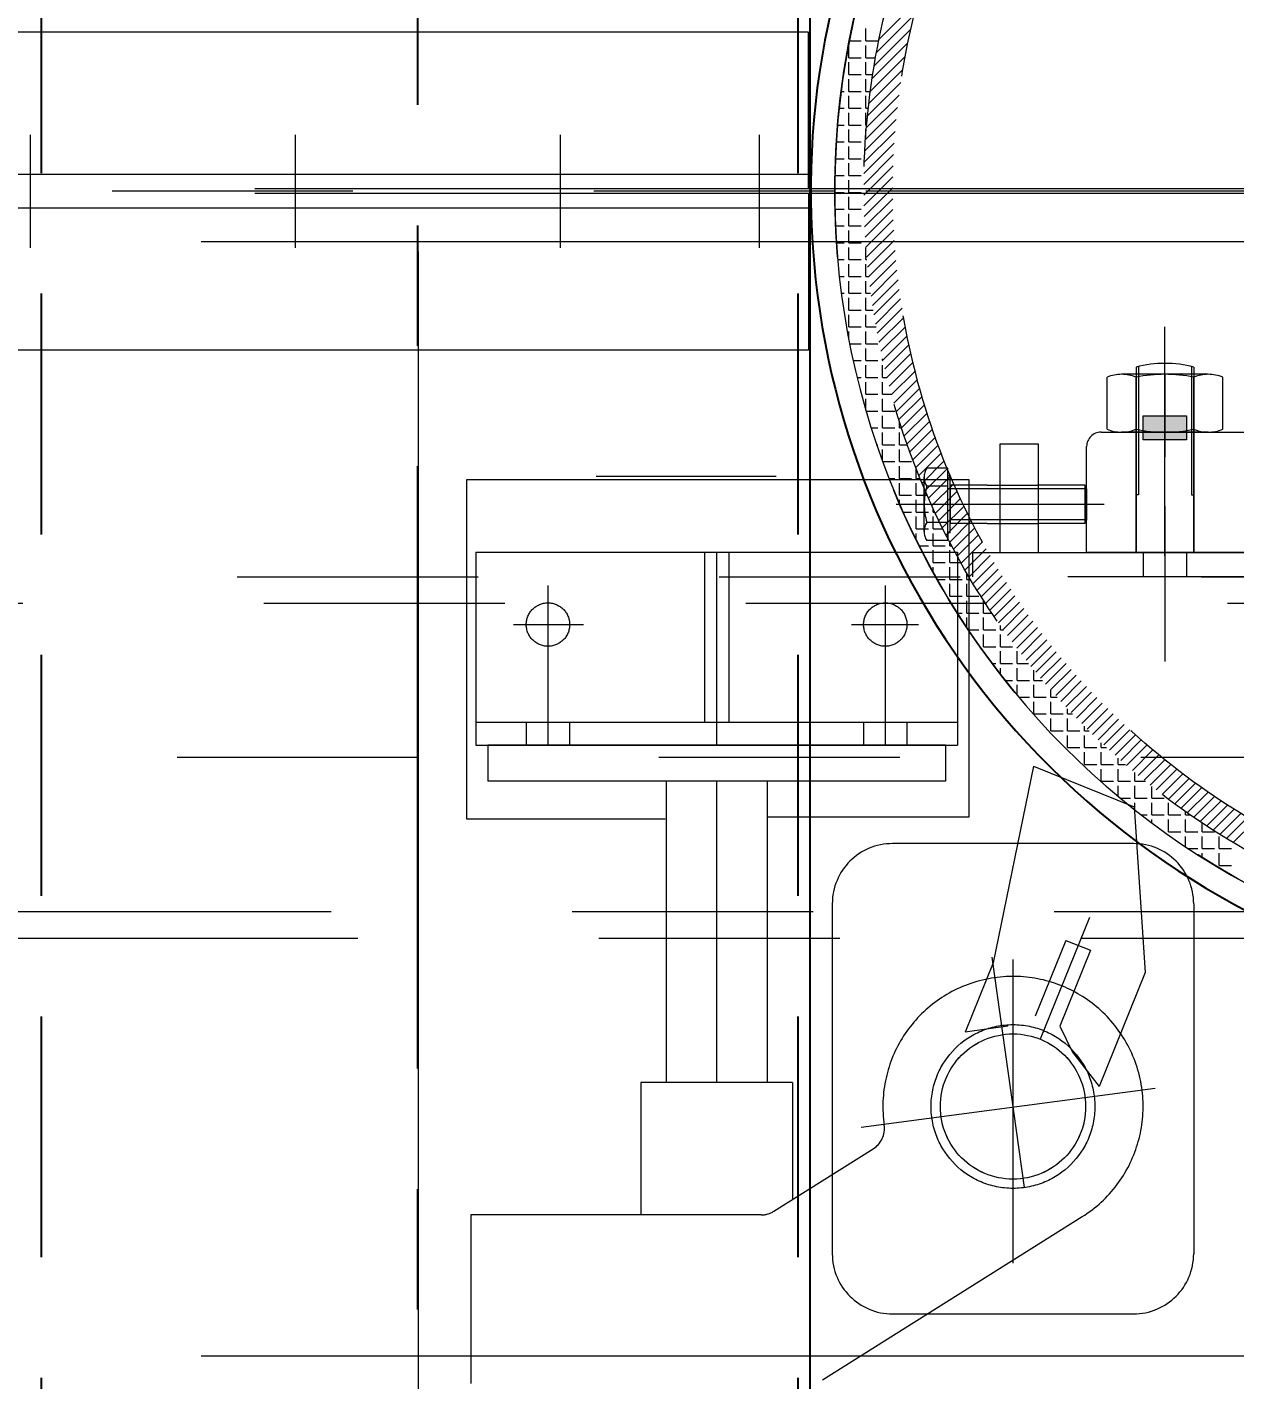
# Model space of a CAD drawing. Header units: inches. Extents: x 0 to 157513, y -28488 to 35640.
# Drawn here: x 9788 to 10289, y 19173 to 19735 of the extents above; entities that cross this region are included whole.
import ezdxf

# ---------------------------------------------------------------- set-up
doc = ezdxf.new("R2010")
doc.units = ezdxf.units.IN
doc.header["$LTSCALE"] = 400
doc.header["$MEASUREMENT"] = 0
for name, pattern in [('CENTER', [2, 1.25, -0.25, 0.25, -0.25]), ('DASHED2', [0.375, 0.25, -0.125]), ('HIDDEN2', [4.7625, 3.175, -1.5875]), ('PHANTOM', [2.5, 1.25, -0.25, 0.25, -0.25, 0.25, -0.25])]:
    doc.linetypes.add(name, pattern=pattern)
for name, color, linetype in [('0-45-GRID MARKS', 6, 'Continuous'), ('BF', 8, 'PHANTOM'), ('cen', 1, 'CENTER'), ('hid', 3, 'HIDDEN2')]:
    doc.layers.add(name, color=color, linetype=linetype)
doc.layers.add('BF STR', color=8, linetype='PHANTOM', lineweight=5)
doc.layers.add('R-OBJECT', color=2, linetype='Continuous', lineweight=20)
doc.styles.add('ROMANS', font='romans')
doc.dimstyles.new('SAM2 60 SC', dxfattribs={"dimscale": 60, "dimtxt": 2.5, "dimasz": 2.5, "dimexe": 1.25, "dimexo": 0.625, "dimtad": 1, "dimtoh": 1, "dimdec": 0, "dimdsep": 46, "dimtxsty": 'ROMANS', "dimblk": 'OBLIQUE', "dimcen": 2.5, "dimclrd": 1, "dimclre": 1, "dimclrt": 256, "dimadec": 0, "dimazin": 2, "dimtfac": 1, "dimtdec": 0, "dimtofl": 0, "dimtmove": 0, "dimatfit": 3, "dimfxl": 1, "dimtolj": 1, "dimtzin": 0, "dimarcsym": 1})

# ---------------------------------------------------------------- blocks, each defined once
blk = doc.blocks.new('611bf4 strgaele')
at = {"layer": 'BF STR'}
h = blk.add_hatch(color=256, dxfattribs=at)
h.paths.add_polyline_path([(-269581.44, 33577.88), (-269581.44, 33567.88), (-269590.44, 33567.88), (-269590.44, 33577.88)])
h.paths.add_polyline_path([(-269599.44, 33577.88), (-269590.44, 33577.88), (-269590.44, 33567.88), (-269599.44, 33567.88)])
for p, q in [((-269900.44, 34646.08, -169.38), (-269900.44, 32346.53, -169.38)), ((-269709.06, 33734.23, -169.38), (-269692.89, 33750.39, -169.38)), ((-269710.15, 33728.65, -169.38), (-269694.47, 33744.32, -169.38)), ((-269714.64, 33733.54, -169.38), (-269714.64, 33738.62, -169.38)), ((-269711.11, 33723.19, -169.38), (-269695.88, 33738.43, -169.38)), ((-269738.44, 33737.13, -169.38), (-270490.44, 33737.13, -169.38)), ((-269738.44, 33672.13, -169.38), (-269738.44, 33737.13, -169.38)), ((-269721.43, 33733.54, -169.38), (-269716.54, 33733.54, -169.38)), ((-269714.64, 33733.54, -169.38), (-269709.56, 33733.54, -169.38)), ((-269711.96, 33717.86, -169.38), (-269697.13, 33732.69, -169.38)), ((-269721.62, 33726.55, -169.38), (-269721.62, 33731.63, -169.38)), ((-269714.64, 33726.55, -169.38), (-269714.64, 33731.63, -169.38)), ((-269712.7, 33712.63, -169.38), (-269698.23, 33727.09, -169.38)), ((-269721.62, 33726.55, -169.38), (-269716.54, 33726.55, -169.38)), ((-269721.62, 33719.57, -169.38), (-269721.62, 33724.65, -169.38)), ((-269714.64, 33726.55, -169.38), (-269710.53, 33726.55, -169.38)), ((-269714.64, 33719.57, -169.38), (-269714.64, 33724.65, -169.38)), ((-269713.34, 33707.5, -169.38), (-269699.21, 33721.63, -169.38)), ((-269723.84, 33719.57, -169.38), (-269723.53, 33719.57, -169.38)), ((-269721.62, 33719.57, -169.38), (-269716.54, 33719.57, -169.38)), ((-269721.62, 33712.58, -169.38), (-269721.62, 33717.66, -169.38)), ((-269714.64, 33719.57, -169.38), (-269711.7, 33719.57, -169.38)), ((-269714.64, 33712.58, -169.38), (-269714.64, 33717.66, -169.38)), ((-269713.88, 33702.46, -169.38), (-269700.06, 33716.28, -169.38)), ((-269724.81, 33712.58, -169.38), (-269723.53, 33712.58, -169.38)), ((-269721.62, 33712.58, -169.38), (-269716.54, 33712.58, -169.38)), ((-269721.62, 33705.6, -169.38), (-269721.62, 33710.68, -169.38)), ((-269714.64, 33712.58, -169.38), (-269712.71, 33712.58, -169.38)), ((-269714.64, 33705.6, -169.38), (-269714.64, 33710.68, -169.38)), ((-269714.34, 33697.52, -169.38), (-269700.8, 33711.05, -169.38)), ((-269725.62, 33705.6, -169.38), (-269723.53, 33705.6, -169.38)), ((-269721.62, 33705.6, -169.38), (-269716.54, 33705.6, -169.38)), ((-269714.71, 33692.66, -169.38), (-269701.44, 33705.93, -169.38)), ((-269714.64, 33705.6, -169.38), (-269713.55, 33705.6, -169.38)), ((-269721.62, 33698.61, -169.38), (-269721.62, 33703.69, -169.38)), ((-269715, 33687.88, -169.38), (-269701.98, 33700.9, -169.38)), ((-269714.64, 33698.61, -169.38), (-269714.64, 33703.69, -169.38)), ((-270061.44, 33694.56, -169.38), (-270061.44, 33647.7, -169.38)), ((-269951.44, 33694.56, -169.38), (-269951.44, 33647.7, -169.38)), ((-269841.44, 33694.56, -169.38), (-269841.44, 33647.7, -169.38)), ((-269758.88, 33694.56, -169.38), (-269758.88, 33647.7, -169.38)), ((-269726.29, 33698.61, -169.38), (-269723.53, 33698.61, -169.38)), ((-269721.62, 33698.61, -169.38), (-269716.54, 33698.61, -169.38)), ((-269721.62, 33691.63, -169.38), (-269721.62, 33696.71, -169.38)), ((-269715.21, 33683.17, -169.38), (-269702.43, 33695.96, -169.38)), ((-269714.64, 33698.61, -169.38), (-269714.24, 33698.61, -169.38)), ((-269714.64, 33693.63, -169.38), (-269714.64, 33696.71, -169.38)), ((-269726.8, 33691.63, -169.38), (-269723.53, 33691.63, -169.38)), ((-269721.62, 33691.63, -169.38), (-269716.54, 33691.63, -169.38)), ((-269721.62, 33684.64, -169.38), (-269721.62, 33689.72, -169.38)), ((-269715.36, 33678.54, -169.38), (-269702.79, 33691.11, -169.38)), ((-269727.17, 33684.64, -169.38), (-269723.53, 33684.64, -169.38)), ((-269721.62, 33684.64, -169.38), (-269716.54, 33684.64, -169.38)), ((-269721.62, 33677.66, -169.38), (-269721.62, 33682.74, -169.38)), ((-269715.43, 33673.97, -169.38), (-269703.06, 33686.34, -169.38)), ((-269738.44, 33678.13, -169.38), (-270490.44, 33678.13, -169.38)), ((-269727.38, 33677.66, -169.38), (-269723.53, 33677.66, -169.38)), ((-269721.62, 33677.66, -169.38), (-269716.54, 33677.66, -169.38)), ((-269715.44, 33669.47, -169.38), (-269703.26, 33681.65, -169.38)), ((-269715.39, 33665.04, -169.38), (-269703.39, 33677.04, -169.38)), ((-269127.43, 33671.13, -169.38), (-270574.44, 33671.13, -169.38)), ((-269468.16, 33672.13, -169.38), (-270490.44, 33672.13, -169.38)), ((-269014.54, 33671.13, -169.38), (-269817.75, 33671.13, -169.38)), ((-269727.44, 33670.67, -169.38), (-269723.53, 33670.67, -169.38)), ((-269721.62, 33670.67, -169.38), (-269721.62, 33675.75, -169.38)), ((-269721.62, 33670.67, -169.38), (-269716.54, 33670.67, -169.38)), ((-269715.27, 33660.66, -169.38), (-269703.44, 33672.49, -169.38)), ((-269177.94, 33671.13, -169.38), (-269601.12, 33671.13, -169.38)), ((-269468.16, 33670.13, -169.38), (-270490.44, 33670.13, -169.38)), ((-269738.44, 33670.13, -169.38), (-269738.44, 33605.13, -169.38)), ((-269721.62, 33663.69, -169.38), (-269721.62, 33668.77, -169.38)), ((-269715.1, 33656.35, -169.38), (-269703.43, 33668.02, -169.38)), ((-269738.44, 33664.13, -169.38), (-270490.44, 33664.13, -169.38)), ((-269727.36, 33663.69, -169.38), (-269723.53, 33663.69, -169.38)), ((-269721.62, 33663.69, -169.38), (-269716.54, 33663.69, -169.38)), ((-269721.62, 33656.7, -169.38), (-269721.62, 33661.78, -169.38)), ((-269714.87, 33652.09, -169.38), (-269703.35, 33663.6, -169.38)), ((-269727.13, 33656.7, -169.38), (-269723.53, 33656.7, -169.38)), ((-269721.62, 33656.7, -169.38), (-269716.54, 33656.7, -169.38)), ((-269721.62, 33649.72, -169.38), (-269721.62, 33654.8, -169.38)), ((-269714.58, 33647.88, -169.38), (-269703.21, 33659.25, -169.38)), ((-269714.25, 33643.72, -169.38), (-269703.01, 33654.96, -169.38)), ((-269490.44, 33650.13, -169.38), (-270474.44, 33650.13, -169.38)), ((-269726.74, 33649.72, -169.38), (-269723.53, 33649.72, -169.38)), ((-269721.62, 33649.72, -169.38), (-269716.54, 33649.72, -169.38)), ((-269713.86, 33639.62, -169.38), (-269702.76, 33650.73, -169.38)), ((-269726.21, 33642.73, -169.38), (-269723.53, 33642.73, -169.38)), ((-269721.62, 33642.73, -169.38), (-269721.62, 33647.81, -169.38)), ((-269721.62, 33642.73, -169.38), (-269716.54, 33642.73, -169.38)), ((-269714.64, 33642.73, -169.38), (-269714.64, 33647.81, -169.38)), ((-269714.64, 33642.73, -169.38), (-269714.16, 33642.73, -169.38)), ((-269713.43, 33635.56, -169.38), (-269702.45, 33646.55, -169.38)), ((-269721.62, 33635.75, -169.38), (-269721.62, 33640.83, -169.38)), ((-269714.64, 33635.75, -169.38), (-269714.64, 33640.83, -169.38)), ((-269712.95, 33631.56, -169.38), (-269702.08, 33642.42, -169.38)), ((-269712.42, 33627.59, -169.38), (-269701.67, 33638.35, -169.38)), ((-269725.52, 33635.75, -169.38), (-269723.53, 33635.75, -169.38)), ((-269721.62, 33635.75, -169.38), (-269716.54, 33635.75, -169.38)), ((-269721.62, 33628.76, -169.38), (-269721.62, 33633.84, -169.38)), ((-269714.64, 33635.75, -169.38), (-269713.45, 33635.75, -169.38)), ((-269714.64, 33628.76, -169.38), (-269714.64, 33633.84, -169.38)), ((-269711.85, 33623.67, -169.38), (-269701.2, 33634.32, -169.38)), ((-269724.69, 33628.76, -169.38), (-269723.53, 33628.76, -169.38)), ((-269721.62, 33628.76, -169.38), (-269716.54, 33628.76, -169.38)), ((-269721.62, 33621.78, -169.38), (-269721.62, 33626.86, -169.38)), ((-269714.64, 33628.76, -169.38), (-269712.58, 33628.76, -169.38)), ((-269714.64, 33621.78, -169.38), (-269714.64, 33626.86, -169.38)), ((-269711.23, 33619.8, -169.38), (-269700.69, 33630.35, -169.38)), ((-269710.58, 33615.97, -169.38), (-269700.13, 33626.42, -169.38)), ((-269723.7, 33621.78, -169.38), (-269723.53, 33621.78, -169.38)), ((-269721.62, 33621.78, -169.38), (-269716.54, 33621.78, -169.38)), ((-269714.64, 33621.78, -169.38), (-269711.55, 33621.78, -169.38)), ((-269709.88, 33612.18, -169.38), (-269699.52, 33622.53, -169.38)), ((-269721.62, 33614.79, -169.38), (-269721.62, 33619.87, -169.38)), ((-269721.62, 33614.79, -169.38), (-269716.54, 33614.79, -169.38)), ((-269714.64, 33614.79, -169.38), (-269714.64, 33619.87, -169.38)), ((-269714.64, 33614.79, -169.38), (-269710.36, 33614.79, -169.38)), ((-269709.14, 33608.42, -169.38), (-269698.87, 33618.69, -169.38)), ((-269708.36, 33604.71, -169.38), (-269698.18, 33614.89, -169.38)), ((-269590.44, 33519.75, -169.38), (-269590.44, 33614.87, -169.38)), ((-269721.62, 33609.72, -169.38), (-269721.62, 33612.89, -169.38)), ((-269714.64, 33607.81, -169.38), (-269714.64, 33612.89, -169.38)), ((-269707.55, 33601.04, -169.38), (-269697.45, 33611.14, -169.38)), ((-269738.44, 33605.13, -169.38), (-270490.44, 33605.13, -169.38)), ((-269721.25, 33607.81, -169.38), (-269716.54, 33607.81, -169.38)), ((-269714.64, 33607.81, -169.38), (-269709.56, 33607.81, -169.38)), ((-269714.64, 33600.82, -169.38), (-269714.64, 33605.9, -169.38)), ((-269706.69, 33597.4, -169.38), (-269696.67, 33607.42, -169.38)), ((-269705.8, 33593.8, -169.38), (-269695.86, 33603.75, -169.38)), ((-269719.8, 33600.82, -169.38), (-269716.54, 33600.82, -169.38)), ((-269714.64, 33600.82, -169.38), (-269709.56, 33600.82, -169.38)), ((-269714.64, 33593.84, -169.38), (-269714.64, 33598.92, -169.38)), ((-269707.65, 33600.82, -169.38), (-269707.65, 33601.51, -169.38)), ((-269707.65, 33600.82, -169.38), (-269707.5, 33600.82, -169.38)), ((-269707.65, 33593.84, -169.38), (-269707.65, 33598.92, -169.38)), ((-269704.88, 33590.23, -169.38), (-269695, 33600.11, -169.38)), ((-269602.44, 33598.13, -169.38), (-269602.44, 33521.13, -169.38)), ((-269601.44, 33598.38, -169.38), (-269601.44, 33545.17, -169.38)), ((-269579.44, 33598.38, -169.38), (-269579.44, 33545.17, -169.38)), ((-269578.44, 33598.13, -169.38), (-269578.44, 33521.13, -169.38)), ((-269718.18, 33593.84, -169.38), (-269716.54, 33593.84, -169.38)), ((-269714.64, 33593.84, -169.38), (-269709.56, 33593.84, -169.38)), ((-269707.65, 33593.84, -169.38), (-269705.81, 33593.84, -169.38)), ((-269703.92, 33586.7, -169.38), (-269694.11, 33596.51, -169.38)), ((-269702.92, 33583.21, -169.38), (-269693.18, 33592.95, -169.38)), ((-269614.45, 33572.31, -169.38), (-269614.45, 33593.95, -169.38)), ((-269572.44, 33595.13, -169.38), (-269608.45, 33595.13, -169.38)), ((-269602.45, 33572.31, -169.38), (-269602.45, 33593.95, -169.38)), ((-269590.44, 33594.88, -169.38), (-269590.44, 33560.88, -169.38)), ((-269578.44, 33572.31, -169.38), (-269578.44, 33593.95, -169.38)), ((-269566.44, 33572.31, -169.38), (-269566.44, 33593.95, -169.38)), ((-269714.64, 33586.85, -169.38), (-269714.64, 33591.93, -169.38)), ((-269714.64, 33586.85, -169.38), (-269709.56, 33586.85, -169.38)), ((-269707.65, 33586.85, -169.38), (-269707.65, 33591.93, -169.38)), ((-269707.65, 33586.85, -169.38), (-269703.96, 33586.85, -169.38)), ((-269701.9, 33579.75, -169.38), (-269692.22, 33589.42, -169.38)), ((-269714.64, 33580.52, -169.38), (-269714.64, 33584.95, -169.38)), ((-269707.65, 33579.87, -169.38), (-269707.65, 33584.95, -169.38)), ((-269700.84, 33576.32, -169.38), (-269691.22, 33585.93, -169.38)), ((-269699.74, 33572.92, -169.38), (-269690.18, 33582.48, -169.38)), ((-269714.45, 33579.87, -169.38), (-269709.56, 33579.87, -169.38)), ((-269707.65, 33579.87, -169.38), (-269702.57, 33579.87, -169.38)), ((-269707.65, 33572.88, -169.38), (-269707.65, 33577.96, -169.38)), ((-269700.67, 33572.88, -169.38), (-269700.67, 33575.79, -169.38)), ((-269698.62, 33569.55, -169.38), (-269689.12, 33579.06, -169.38)), ((-269697.46, 33566.22, -169.38), (-269688.01, 33575.67, -169.38)), ((-269602.44, 33521.13, -169.38), (-269602.44, 33577.13, -169.38)), ((-269602.44, 33521.13, -169.38), (-269602.44, 33576.13, -169.38)), ((-269599.44, 33567.88, -169.38), (-269599.44, 33577.88, -169.38)), ((-269599.44, 33577.88, -169.38), (-269581.44, 33577.88, -169.38)), ((-269581.44, 33577.88, -169.38), (-269581.44, 33567.88, -169.38)), ((-269578.44, 33521.13, -169.38), (-269578.44, 33577.13, -169.38)), ((-269578.44, 33521.13, -169.38), (-269578.44, 33576.13, -169.38)), ((-269712.34, 33572.88, -169.38), (-269709.56, 33572.88, -169.38)), ((-269707.65, 33572.88, -169.38), (-269702.57, 33572.88, -169.38)), ((-269707.65, 33565.9, -169.38), (-269707.65, 33570.98, -169.38)), ((-269700.67, 33572.88, -169.38), (-269699.73, 33572.88, -169.38)), ((-269700.67, 33565.9, -169.38), (-269700.67, 33570.98, -169.38)), ((-269696.27, 33562.92, -169.38), (-269686.88, 33572.31, -169.38)), ((-269616.94, 33571.13, -169.38), (-269555.45, 33571.13, -169.38)), ((-269572.44, 33571.13, -169.38), (-269608.45, 33571.13, -169.38)), ((-269572.44, 33571.13, -169.38), (-269608.45, 33571.13, -169.38)), ((-269602.44, 33521.13, -169.38), (-269602.44, 33571.13, -169.38)), ((-269602.44, 33521.13, -169.38), (-269602.44, 33571.13, -169.38)), ((-269602.44, 33521.13, -169.38), (-269602.44, 33571.13, -169.38)), ((-269602.44, 33521.13, -169.38), (-269602.44, 33571.13, -169.38)), ((-269602.44, 33521.13, -169.38), (-269602.44, 33571.13, -169.38)), ((-269578.44, 33521.13, -169.38), (-269578.44, 33571.13, -169.38)), ((-269578.44, 33521.13, -169.38), (-269578.44, 33571.13, -169.38)), ((-269578.44, 33521.13, -169.38), (-269578.44, 33571.13, -169.38)), ((-269578.44, 33521.13, -169.38), (-269578.44, 33571.13, -169.38)), ((-269578.44, 33521.13, -169.38), (-269578.44, 33571.13, -169.38)), ((-269578.44, 33521.13, -169.38), (-269578.44, 33571.13, -169.38)), ((-269710.05, 33565.9, -169.38), (-269709.56, 33565.9, -169.38)), ((-269707.65, 33565.9, -169.38), (-269702.57, 33565.9, -169.38)), ((-269707.65, 33559.1, -169.38), (-269707.65, 33563.99, -169.38)), ((-269700.67, 33565.9, -169.38), (-269697.35, 33565.9, -169.38)), ((-269700.67, 33558.91, -169.38), (-269700.67, 33563.99, -169.38)), ((-269695.06, 33559.65, -169.38), (-269685.71, 33568.99, -169.38)), ((-269693.81, 33556.4, -169.38), (-269684.51, 33565.7, -169.38)), ((-269642.94, 33566.15, -169.38), (-269658.94, 33566.15, -169.38)), ((-269658.94, 33566.15, -169.38), (-269658.94, 33521.14, -169.38)), ((-269642.94, 33521.14, -169.38), (-269642.94, 33566.15, -169.38)), ((-269622.94, 33521.13, -169.38), (-269622.94, 33565.13, -169.38)), ((-269581.44, 33567.88, -169.38), (-269599.44, 33567.88, -169.38)), ((-269707.59, 33558.91, -169.38), (-269702.57, 33558.91, -169.38)), ((-269700.67, 33558.91, -169.38), (-269695.59, 33558.91, -169.38)), ((-269692.53, 33553.19, -169.38), (-269683.28, 33562.44, -169.38)), ((-269691.22, 33550.01, -169.38), (-269682.02, 33559.21, -169.38)), ((-269751.79, 33552.74, -169.38), (-269826.55, 33552.74, -169.38)), ((-269700.67, 33551.93, -169.38), (-269700.67, 33557.01, -169.38)), ((-269693.68, 33551.93, -169.38), (-269693.68, 33556.09, -169.38)), ((-269689.89, 33546.85, -169.38), (-269680.72, 33556.02, -169.38)), ((-269680.59, 33556.15, -169.38), (-269689.27, 33556.15, -169.38)), ((-269680.59, 33556.15, -169.38), (-269689.27, 33556.15, -169.38)), ((-269688.53, 33543.72, -169.38), (-269679.4, 33552.85, -169.38)), ((-269680.59, 33553, -169.38), (-269680.59, 33556.15, -169.38)), ((-269680.59, 33526.14, -169.38), (-269680.59, 33556.15, -169.38)), ((-269680.59, 33553, -169.38), (-269680.59, 33556.15, -169.38)), ((-269679.61, 33553, -169.38), (-269680.59, 33553, -169.38)), ((-269679.61, 33553, -169.38), (-269680.59, 33553, -169.38)), ((-269679.61, 33529.29, -169.38), (-269679.61, 33553, -169.38)), ((-269679.61, 33529.29, -169.38), (-269679.61, 33553, -169.38)), ((-269880.22, 33410.53, -169.38), (-269880.22, 33551.54, -169.38)), ((-269880.22, 33551.54, -169.38), (-269671.87, 33551.54, -169.38)), ((-269704.94, 33551.93, -169.38), (-269702.57, 33551.93, -169.38)), ((-269700.67, 33551.93, -169.38), (-269695.59, 33551.93, -169.38)), ((-269700.67, 33544.94, -169.38), (-269700.67, 33550.02, -169.38)), ((-269693.68, 33551.93, -169.38), (-269692.02, 33551.93, -169.38)), ((-269693.68, 33544.94, -169.38), (-269693.68, 33550.02, -169.38)), ((-269690.38, 33529.89, -169.38), (-269690.38, 33552.4, -169.38)), ((-269690.38, 33529.89, -169.38), (-269690.38, 33552.4, -169.38)), ((-269680.59, 33548.65, -169.38), (-269689.27, 33548.65, -169.38)), ((-269680.59, 33548.65, -169.38), (-269689.27, 33548.65, -169.38)), ((-269687.14, 33540.62, -169.38), (-269678.05, 33549.71, -169.38)), ((-269664.28, 33549.15, -169.38), (-269679.61, 33549.15, -169.38)), ((-269679.61, 33549.15, -169.38), (-269679.61, 33533.15, -169.38)), ((-269679.61, 33549.15, -169.38), (-269679.61, 33533.15, -169.38)), ((-269622.94, 33547.55, -169.38), (-269679.61, 33547.55, -169.38)), ((-269671.87, 33551.54, -169.38), (-269671.87, 33411.36, -169.38)), ((-269664.28, 33549.15, -169.38), (-269642.94, 33549.15, -169.38)), ((-269623.74, 33549.15, -169.38), (-269642.94, 33549.15, -169.38)), ((-269623.74, 33549.15, -169.38), (-269623.74, 33533.15, -169.38)), ((-269622.94, 33547.55, -169.38), (-269623.74, 33549.15, -169.38)), ((-269622.94, 33547.55, -169.38), (-269622.94, 33534.75, -169.38)), ((-269700.67, 33544.94, -169.38), (-269695.59, 33544.94, -169.38)), ((-269700.67, 33541.54, -169.38), (-269700.67, 33543.04, -169.38)), ((-269693.68, 33544.94, -169.38), (-269689.06, 33544.94, -169.38)), ((-269693.68, 33537.96, -169.38), (-269693.68, 33543.04, -169.38)), ((-269685.72, 33537.55, -169.38), (-269676.67, 33546.6, -169.38)), ((-269684.27, 33534.51, -169.38), (-269675.26, 33543.52, -169.38)), ((-269601.44, 33545.17, -169.38), (-269602.44, 33545.17, -169.38)), ((-269579.44, 33545.17, -169.38), (-269578.44, 33545.17, -169.38)), ((-269615.69, 33541.15, -169.38), (-269702, 33541.15, -169.38)), ((-269615.69, 33541.15, -169.38), (-269702, 33541.15, -169.38)), ((-269699.1, 33537.96, -169.38), (-269695.59, 33537.96, -169.38)), ((-269642.94, 33541.15, -169.38), (-269694.94, 33541.15, -169.38)), ((-269693.68, 33537.96, -169.38), (-269688.6, 33537.96, -169.38)), ((-269693.68, 33530.97, -169.38), (-269693.68, 33536.05, -169.38)), ((-269622.94, 33541.15, -169.38), (-269688.84, 33541.15, -169.38)), ((-269686.7, 33537.96, -169.38), (-269686.7, 33539.67, -169.38)), ((-269686.7, 33537.96, -169.38), (-269685.91, 33537.96, -169.38)), ((-269686.7, 33530.97, -169.38), (-269686.7, 33536.05, -169.38)), ((-269682.8, 33531.49, -169.38), (-269673.82, 33540.47, -169.38)), ((-269681.3, 33528.5, -169.38), (-269672.36, 33537.44, -169.38)), ((-269622.94, 33541.15, -169.38), (-269679.61, 33541.15, -169.38)), ((-269636.28, 33541.15, -169.38), (-269677.61, 33541.15, -169.38)), ((-269590.44, 33540.36, -169.38), (-269590.44, 33475.93, -169.38)), ((-269695.88, 33530.97, -169.38), (-269695.59, 33530.97, -169.38)), ((-269693.68, 33530.97, -169.38), (-269688.6, 33530.97, -169.38)), ((-269680.59, 33533.64, -169.38), (-269689.27, 33533.64, -169.38)), ((-269680.59, 33533.64, -169.38), (-269689.27, 33533.64, -169.38)), ((-269686.7, 33530.97, -169.38), (-269682.54, 33530.97, -169.38)), ((-269679.78, 33525.53, -169.38), (-269670.86, 33534.45, -169.38)), ((-269622.94, 33534.75, -169.38), (-269679.61, 33534.75, -169.38)), ((-269664.28, 33533.15, -169.38), (-269679.61, 33533.15, -169.38)), ((-269678.22, 33522.6, -169.38), (-269669.34, 33531.48, -169.38)), ((-269664.28, 33533.15, -169.38), (-269642.94, 33533.15, -169.38)), ((-269623.74, 33533.15, -169.38), (-269642.94, 33533.15, -169.38)), ((-269622.94, 33534.75, -169.38), (-269623.74, 33533.15, -169.38)), ((-269693.68, 33526.43, -169.38), (-269693.68, 33529.07, -169.38)), ((-269680.59, 33526.14, -169.38), (-269689.27, 33526.14, -169.38)), ((-269686.7, 33523.99, -169.38), (-269686.7, 33529.07, -169.38)), ((-269679.61, 33529.29, -169.38), (-269680.59, 33529.29, -169.38)), ((-269680.59, 33529.29, -169.38), (-269680.59, 33526.14, -169.38)), ((-269679.61, 33529.29, -169.38), (-269680.59, 33529.29, -169.38)), ((-269679.71, 33523.99, -169.38), (-269679.71, 33525.42, -169.38)), ((-269676.65, 33519.68, -169.38), (-269667.79, 33528.54, -169.38)), ((-269675.04, 33516.8, -169.38), (-269666.22, 33525.62, -169.38)), ((-269876.51, 33521.26, -169.38), (-269676.51, 33521.26, -169.38)), ((-269876.51, 33521.26, -169.38), (-269876.51, 33441.22, -169.38)), ((-269781.51, 33521.26, -169.38), (-269781.51, 33450.74, -169.38)), ((-269776.51, 33521.26, -169.38), (-269776.51, 33441.22, -169.38)), ((-269771.51, 33521.26, -169.38), (-269771.51, 33450.74, -169.38)), ((-269692.47, 33523.99, -169.38), (-269688.6, 33523.99, -169.38)), ((-269686.7, 33523.99, -169.38), (-269681.62, 33523.99, -169.38)), ((-269686.7, 33517, -169.38), (-269686.7, 33522.08, -169.38)), ((-269679.71, 33523.99, -169.38), (-269678.96, 33523.99, -169.38)), ((-269679.71, 33517, -169.38), (-269679.71, 33522.08, -169.38)), ((-269676.51, 33521.26, -169.38), (-269676.51, 33441.22, -169.38)), ((-269673.42, 33513.93, -169.38), (-269664.62, 33522.73, -169.38)), ((-269671.76, 33511.1, -169.38), (-269662.99, 33519.87, -169.38)), ((-269670.19, 33511.13, -169.38), (-269670.19, 33521.13, -169.38)), ((-269670.19, 33521.13, -169.38), (-269130.69, 33521.13, -169.38)), ((-269177.94, 33521.13, -169.38), (-269622.94, 33521.13, -169.38)), ((-269599.44, 33521.14, -169.38), (-269599.44, 33511.14, -169.38)), ((-269581.44, 33521.14, -169.38), (-269581.44, 33511.14, -169.38)), ((-269688.84, 33517, -169.38), (-269688.6, 33517, -169.38)), ((-269686.7, 33517, -169.38), (-269681.62, 33517, -169.38)), ((-269686.7, 33513.06, -169.38), (-269686.7, 33515.1, -169.38)), ((-269679.71, 33517, -169.38), (-269675.16, 33517, -169.38)), ((-269679.71, 33510.02, -169.38), (-269679.71, 33515.1, -169.38)), ((-269670.08, 33508.28, -169.38), (-269661.33, 33517.04, -169.38)), ((-269668.38, 33505.5, -169.38), (-269659.65, 33514.23, -169.38)), ((-270575.44, 33511.13, -169.38), (-269025.44, 33511.13, -169.38)), ((-269685, 33510.02, -169.38), (-269681.62, 33510.02, -169.38)), ((-269679.71, 33510.02, -169.38), (-269674.63, 33510.02, -169.38)), ((-269679.71, 33503.03, -169.38), (-269679.71, 33508.11, -169.38)), ((-269672.73, 33510.02, -169.38), (-269672.73, 33512.75, -169.38)), ((-269672.73, 33510.02, -169.38), (-269671.12, 33510.02, -169.38)), ((-269672.73, 33503.03, -169.38), (-269672.73, 33508.11, -169.38)), ((-269130.69, 33511.13, -169.38), (-269670.19, 33511.13, -169.38)), ((-269666.65, 33502.74, -169.38), (-269657.95, 33511.44, -169.38)), ((-269664.9, 33500, -169.38), (-269656.22, 33508.68, -169.38)), ((-269846.51, 33507.41, -169.38), (-269846.51, 33474.84, -169.38)), ((-269706.51, 33507.41, -169.38), (-269706.51, 33474.84, -169.38)), ((-269679.71, 33503.03, -169.38), (-269674.63, 33503.03, -169.38)), ((-269672.73, 33503.03, -169.38), (-269667.65, 33503.03, -169.38)), ((-269663.13, 33497.28, -169.38), (-269654.46, 33505.95, -169.38)), ((-269661.33, 33494.59, -169.38), (-269652.68, 33503.24, -169.38)), ((-270564.44, 33500.13, -169.38), (-269036.44, 33500.13, -169.38)), ((-269679.71, 33501.02, -169.38), (-269679.71, 33501.13, -169.38)), ((-269672.73, 33496.05, -169.38), (-269672.73, 33501.13, -169.38)), ((-269665.74, 33496.05, -169.38), (-269665.74, 33501.13, -169.38)), ((-269659.5, 33491.93, -169.38), (-269650.87, 33500.56, -169.38)), ((-269657.65, 33489.28, -169.38), (-269649.04, 33497.9, -169.38)), ((-269860.79, 33491.26, -169.38), (-269831.78, 33491.26, -169.38)), ((-269720.55, 33491.26, -169.38), (-269692.74, 33491.26, -169.38)), ((-269676.62, 33496.05, -169.38), (-269674.63, 33496.05, -169.38)), ((-269672.73, 33496.05, -169.38), (-269667.65, 33496.05, -169.38)), ((-269672.73, 33490.05, -169.38), (-269672.73, 33494.14, -169.38)), ((-269665.74, 33496.05, -169.38), (-269662.3, 33496.05, -169.38)), ((-269665.74, 33489.06, -169.38), (-269665.74, 33494.14, -169.38)), ((-269658.76, 33489.06, -169.38), (-269658.76, 33490.86, -169.38)), ((-269655.78, 33486.67, -169.38), (-269647.18, 33495.27, -169.38)), ((-269653.89, 33484.07, -169.38), (-269645.3, 33492.66, -169.38)), ((-269846.51, 33489.94, -169.38), (-269846.51, 33441.22, -169.38)), ((-269706.51, 33489.94, -169.38), (-269706.51, 33441.22, -169.38)), ((-269672.07, 33489.06, -169.38), (-269667.65, 33489.06, -169.38)), ((-269665.74, 33489.06, -169.38), (-269660.66, 33489.06, -169.38)), ((-269665.74, 33482.08, -169.38), (-269665.74, 33487.16, -169.38)), ((-269658.76, 33489.06, -169.38), (-269657.5, 33489.06, -169.38)), ((-269658.76, 33482.08, -169.38), (-269658.76, 33487.16, -169.38)), ((-269651.97, 33481.5, -169.38), (-269643.4, 33490.07, -169.38)), ((-269650.03, 33478.95, -169.38), (-269641.47, 33487.51, -169.38)), ((-269665.74, 33482.08, -169.38), (-269660.66, 33482.08, -169.38)), ((-269665.74, 33479.97, -169.38), (-269665.74, 33480.17, -169.38)), ((-269658.76, 33482.08, -169.38), (-269653.68, 33482.08, -169.38)), ((-269658.76, 33475.09, -169.38), (-269658.76, 33480.17, -169.38)), ((-269651.77, 33475.09, -169.38), (-269651.77, 33480.17, -169.38)), ((-269648.06, 33476.43, -169.38), (-269639.51, 33484.97, -169.38)), ((-269646.07, 33473.92, -169.38), (-269637.54, 33482.46, -169.38)), ((-269644.06, 33471.44, -169.38), (-269635.53, 33479.97, -169.38)), ((-269662.16, 33475.09, -169.38), (-269660.66, 33475.09, -169.38)), ((-269658.76, 33475.09, -169.38), (-269653.68, 33475.09, -169.38)), ((-269651.77, 33475.09, -169.38), (-269647.01, 33475.09, -169.38)), ((-269642.03, 33468.99, -169.38), (-269633.51, 33477.51, -169.38)), ((-269639.97, 33466.56, -169.38), (-269631.46, 33475.07, -169.38)), ((-269658.76, 33470.63, -169.38), (-269658.76, 33473.19, -169.38)), ((-269651.77, 33468.11, -169.38), (-269651.77, 33473.19, -169.38)), ((-269644.79, 33468.11, -169.38), (-269644.79, 33472.34, -169.38)), ((-269637.89, 33464.15, -169.38), (-269629.39, 33472.65, -169.38)), ((-269635.79, 33461.76, -169.38), (-269627.29, 33470.26, -169.38)), ((-269656.78, 33468.11, -169.38), (-269653.68, 33468.11, -169.38)), ((-269651.77, 33468.11, -169.38), (-269646.69, 33468.11, -169.38)), ((-269651.77, 33461.94, -169.38), (-269651.77, 33466.2, -169.38)), ((-269644.79, 33468.11, -169.38), (-269641.29, 33468.11, -169.38)), ((-269644.79, 33461.12, -169.38), (-269644.79, 33466.2, -169.38)), ((-269637.8, 33461.12, -169.38), (-269637.8, 33464.05, -169.38)), ((-269633.66, 33459.39, -169.38), (-269625.17, 33467.89, -169.38)), ((-269631.52, 33457.05, -169.38), (-269623.02, 33465.54, -169.38)), ((-269629.34, 33454.73, -169.38), (-269620.86, 33463.22, -169.38)), ((-269651.09, 33461.12, -169.38), (-269646.69, 33461.12, -169.38)), ((-269644.79, 33461.12, -169.38), (-269639.71, 33461.12, -169.38)), ((-269644.79, 33454.14, -169.38), (-269644.79, 33459.22, -169.38)), ((-269637.8, 33461.12, -169.38), (-269635.22, 33461.12, -169.38)), ((-269637.8, 33454.14, -169.38), (-269637.8, 33459.22, -169.38)), ((-269627.15, 33452.43, -169.38), (-269618.66, 33460.92, -169.38)), ((-269624.94, 33450.16, -169.38), (-269616.45, 33458.65, -169.38)), ((-269644.79, 33454.14, -169.38), (-269639.71, 33454.14, -169.38)), ((-269637.8, 33454.14, -169.38), (-269632.72, 33454.14, -169.38)), ((-269637.8, 33447.15, -169.38), (-269637.8, 33452.23, -169.38)), ((-269630.82, 33454.14, -169.38), (-269630.82, 33456.3, -169.38)), ((-269630.82, 33454.14, -169.38), (-269628.78, 33454.14, -169.38)), ((-269630.82, 33447.15, -169.38), (-269630.82, 33452.23, -169.38)), ((-269622.7, 33447.91, -169.38), (-269614.21, 33456.39, -169.38)), ((-269620.44, 33445.68, -169.38), (-269611.95, 33454.17, -169.38)), ((-269618.15, 33443.47, -169.38), (-269609.66, 33451.96, -169.38)), ((-269876.51, 33450.74, -169.38), (-269676.51, 33450.74, -169.38)), ((-269855.51, 33450.74, -169.38), (-269855.51, 33441.22, -169.38)), ((-269837.51, 33450.74, -169.38), (-269837.51, 33441.22, -169.38)), ((-269715.51, 33450.74, -169.38), (-269715.51, 33441.22, -169.38)), ((-269697.51, 33450.74, -169.38), (-269697.51, 33441.22, -169.38)), ((-269637.8, 33447.15, -169.38), (-269632.72, 33447.15, -169.38)), ((-269630.82, 33447.15, -169.38), (-269625.74, 33447.15, -169.38)), ((-269623.83, 33447.15, -169.38), (-269623.83, 33449.05, -169.38)), ((-269623.83, 33447.15, -169.38), (-269621.93, 33447.15, -169.38)), ((-269615.85, 33441.29, -169.38), (-269607.36, 33449.78, -169.38)), ((-269613.52, 33439.13, -169.38), (-269605.02, 33447.62, -169.38)), ((-269876.51, 33441.22, -169.38), (-269676.51, 33441.22, -169.38)), ((-269681.51, 33441.22, -169.38), (-269871.51, 33441.22, -169.38)), ((-269871.51, 33441.22, -169.38), (-269871.51, 33426.22, -169.38)), ((-269681.51, 33441.22, -169.38), (-269681.51, 33426.22, -169.38)), ((-269630.82, 33440.17, -169.38), (-269630.82, 33445.25, -169.38)), ((-269623.83, 33440.17, -169.38), (-269623.83, 33445.25, -169.38)), ((-269616.85, 33440.17, -169.38), (-269616.85, 33442.24, -169.38)), ((-269611.16, 33436.99, -169.38), (-269602.67, 33445.49, -169.38)), ((-269608.79, 33434.88, -169.38), (-269600.29, 33443.38, -169.38)), ((-269606.39, 33432.78, -169.38), (-269597.88, 33441.29, -169.38)), ((-269100.45, 33436.13, -169.38), (-270500.44, 33436.13, -169.38)), ((-269630.82, 33440.17, -169.38), (-269625.74, 33440.17, -169.38)), ((-269623.83, 33440.17, -169.38), (-269618.75, 33440.17, -169.38)), ((-269623.83, 33433.18, -169.38), (-269623.83, 33438.26, -169.38)), ((-269616.85, 33440.17, -169.38), (-269614.64, 33440.17, -169.38)), ((-269616.85, 33433.18, -169.38), (-269616.85, 33438.26, -169.38)), ((-269609.86, 33433.18, -169.38), (-269609.86, 33435.83, -169.38)), ((-269603.97, 33430.71, -169.38), (-269595.46, 33439.23, -169.38)), ((-269601.53, 33428.67, -169.38), (-269593.01, 33437.19, -169.38)), ((-269599.06, 33426.64, -169.38), (-269590.53, 33435.17, -169.38)), ((-269644.97, 33432.45, -169.38), (-269661.78, 33350.81, -169.38)), ((-269644.97, 33432.45, -169.38), (-269603.24, 33415.6, -169.38)), ((-269623.83, 33433.18, -169.38), (-269618.75, 33433.18, -169.38)), ((-269616.85, 33433.18, -169.38), (-269611.77, 33433.18, -169.38)), ((-269616.85, 33426.2, -169.38), (-269616.85, 33431.28, -169.38)), ((-269609.86, 33433.18, -169.38), (-269606.85, 33433.18, -169.38)), ((-269609.86, 33426.2, -169.38), (-269609.86, 33431.28, -169.38)), ((-269602.88, 33426.2, -169.38), (-269602.88, 33429.79, -169.38)), ((-269596.57, 33424.64, -169.38), (-269588.03, 33433.18, -169.38)), ((-269594.06, 33422.66, -169.38), (-269585.51, 33431.22, -169.38)), ((-269591.53, 33420.71, -169.38), (-269582.96, 33429.27, -169.38)), ((-269681.51, 33426.22, -169.38), (-269871.51, 33426.22, -169.38)), ((-269797.51, 33426.22, -169.38), (-269797.51, 33301.22, -169.38)), ((-269776.51, 33426.22, -169.38), (-269776.51, 33301.22, -169.38)), ((-269755.51, 33426.22, -169.38), (-269755.51, 33301.22, -169.38)), ((-269616.85, 33426.2, -169.38), (-269611.77, 33426.2, -169.38)), ((-269609.86, 33426.2, -169.38), (-269604.78, 33426.2, -169.38)), ((-269609.86, 33419.99, -169.38), (-269609.86, 33424.29, -169.38)), ((-269602.88, 33426.2, -169.38), (-269598.51, 33426.2, -169.38)), ((-269602.88, 33419.21, -169.38), (-269602.88, 33424.29, -169.38)), ((-269595.89, 33419.21, -169.38), (-269595.89, 33424.1, -169.38)), ((-269588.97, 33418.78, -169.38), (-269580.39, 33427.35, -169.38)), ((-269586.39, 33416.87, -169.38), (-269577.8, 33425.46, -169.38)), ((-269583.78, 33414.98, -169.38), (-269575.18, 33423.59, -169.38)), ((-269608.93, 33419.21, -169.38), (-269604.78, 33419.21, -169.38)), ((-269602.88, 33419.21, -169.38), (-269597.8, 33419.21, -169.38)), ((-269595.89, 33419.21, -169.38), (-269590.81, 33419.21, -169.38)), ((-269581.15, 33413.12, -169.38), (-269572.53, 33421.74, -169.38)), ((-269578.5, 33411.28, -169.38), (-269569.86, 33419.92, -169.38)), ((-269575.82, 33409.47, -169.38), (-269567.17, 33418.13, -169.38)), ((-269603.24, 33415.6, -169.38), (-269598.65, 33346.87, -169.38)), ((-269602.88, 33414.33, -169.38), (-269602.88, 33417.31, -169.38)), ((-269595.89, 33412.23, -169.38), (-269595.89, 33417.31, -169.38)), ((-269588.91, 33412.23, -169.38), (-269588.91, 33417.31, -169.38)), ((-269581.92, 33412.23, -169.38), (-269581.92, 33413.66, -169.38)), ((-269573.12, 33407.68, -169.38), (-269564.45, 33416.36, -169.38)), ((-269570.4, 33405.91, -169.38), (-269561.7, 33414.61, -169.38)), ((-269567.65, 33404.17, -169.38), (-269558.93, 33412.89, -169.38)), ((-269797.89, 33410.53, -169.38), (-269880.22, 33410.53, -169.38)), ((-269671.87, 33411.36, -169.38), (-269755.51, 33411.36, -169.38)), ((-269600.19, 33412.23, -169.38), (-269597.8, 33412.23, -169.38)), ((-269595.89, 33412.23, -169.38), (-269590.81, 33412.23, -169.38)), ((-269595.89, 33408.97, -169.38), (-269595.89, 33410.32, -169.38)), ((-269588.91, 33412.23, -169.38), (-269583.83, 33412.23, -169.38)), ((-269588.91, 33405.24, -169.38), (-269588.91, 33410.32, -169.38)), ((-269581.92, 33412.23, -169.38), (-269579.87, 33412.23, -169.38)), ((-269581.92, 33405.24, -169.38), (-269581.92, 33410.32, -169.38)), ((-269574.94, 33405.24, -169.38), (-269574.94, 33408.88, -169.38)), ((-269564.88, 33402.46, -169.38), (-269556.14, 33411.19, -169.38)), ((-269562.08, 33400.76, -169.38), (-269553.32, 33409.52, -169.38)), ((-269588.91, 33405.24, -169.38), (-269583.83, 33405.24, -169.38)), ((-269581.92, 33405.24, -169.38), (-269576.84, 33405.24, -169.38)), ((-269581.92, 33399.11, -169.38), (-269581.92, 33403.34, -169.38)), ((-269574.94, 33405.24, -169.38), (-269569.86, 33405.24, -169.38)), ((-269574.94, 33398.26, -169.38), (-269574.94, 33403.34, -169.38)), ((-269567.95, 33398.26, -169.38), (-269567.95, 33403.34, -169.38)), ((-269603.51, 33400.35, -169.38), (-269703.51, 33400.35, -169.38)), ((-269580.63, 33398.26, -169.38), (-269576.84, 33398.26, -169.38)), ((-269574.94, 33398.26, -169.38), (-269569.86, 33398.26, -169.38)), ((-269574.94, 33394.58, -169.38), (-269574.94, 33396.35, -169.38)), ((-269567.95, 33398.26, -169.38), (-269562.87, 33398.26, -169.38)), ((-269567.95, 33391.27, -169.38), (-269567.95, 33396.35, -169.38)), ((-269567.95, 33391.27, -169.38), (-269562.87, 33391.27, -169.38)), ((-269728.51, 33375.35, -169.38), (-269728.51, 33230.13, -169.38)), ((-269578.51, 33375.35, -169.38), (-269578.51, 33230.13, -169.38)), ((-270436.44, 33372.13, -169.38), (-269164.45, 33372.13, -169.38)), ((-269621.81, 33369.65, -169.38), (-269642.2, 33319.17, -169.38)), ((-270425.44, 33361.13, -169.38), (-269175.44, 33361.13, -169.38)), ((-269631.57, 33360.17, -169.38), (-269644.3, 33328.65, -169.38)), ((-269631.57, 33360.17, -169.38), (-269621.37, 33356.05, -169.38)), ((-269661.78, 33350.81, -169.38), (-269673.39, 33322.06, -169.38)), ((-269648.76, 33257.55, -169.38), (-269662.21, 33353.23, -169.38)), ((-269653.51, 33352.22, -169.38), (-269653.51, 33226.22, -169.38)), ((-269621.37, 33356.05, -169.38), (-269634.11, 33324.53, -169.38)), ((-269598.65, 33346.87, -169.38), (-269617.76, 33299.59, -169.38)), ((-269655.65, 33324.6, -169.38), (-269673.39, 33322.06, -169.38)), ((-269634.11, 33324.53, -169.38), (-269628.76, 33313.74, -169.38)), ((-269628.76, 33313.74, -169.38), (-269617.76, 33299.59, -169.38)), ((-269808.01, 33301.22, -169.38), (-269808.01, 33246.22, -169.38)), ((-269745.01, 33301.22, -169.38), (-269808.01, 33301.22, -169.38)), ((-269745.01, 33301.22, -169.38), (-269745.01, 33252.46, -169.38)), ((-269716.56, 33282.69, -169.38), (-269594.52, 33298.84, -169.38)), ((-269752.72, 33247.75, -169.38), (-269711.54, 33273.64, -169.38)), ((-269758.05, 33246.22, -169.38), (-269878.51, 33246.22, -169.38)), ((-269878.51, 33246.22, -169.38), (-269878.51, 33176.22, -169.38)), ((-269732.58, 33177.73, -169.38), (-269624.77, 33245.5, -169.38)), ((-269703.51, 33205.13, -169.38), (-269603.51, 33205.13, -169.38)), ((-269490.44, 33187.54, -169.38), (-270474.44, 33187.54, -169.38))]:
    blk.add_line(p, q, dxfattribs=at)
for centre, radius in [((-269400.44, 33671.13, -169.38), 327), ((-269400.44, 33671.13, -169.38), 315), ((-269400.44, 33671.13, -169.38), 303), ((-269846.51, 33491.26, -169.38), 9), ((-269706.51, 33491.26, -169.38), 9), ((-269653.51, 33291.22, -169.38), 34), ((-269653.51, 33291.22, -169.38), 30.15), ((-269653.5, 33291.21, -169.38), 30.15)]:
    blk.add_circle(centre, radius, dxfattribs=at)
for centre, radius, start, end in [((-269590.44, 33552.43, -169.38), 47.25, 75.2886, 104.7114), ((-269608.45, 33579.26, -169.38), 15.87, 67.791, 112.209), ((-269590.44, 33533.4, -169.38), 61.73, 78.7901, 101.2099), ((-269572.44, 33579.26, -169.38), 15.87, 67.791, 112.209), ((-269616.94, 33565.13, -169.38), 6, 90, 180), ((-269608.45, 33587.01, -169.38), 15.87, 247.791, 292.209), ((-269590.44, 33632.87, -169.38), 61.73, 258.7901, 281.2099), ((-269572.44, 33587.01, -169.38), 15.87, 247.791, 292.209), ((-269703.51, 33375.35, -169.38), 25, 90, 180), ((-269603.51, 33375.35, -169.38), 25, 0, 90), ((-269653.51, 33291.22, -169.38), 54, 302.1535, 188.184), ((-269716.86, 33282.1, -169.38), 10, 302.1535, 8.184), ((-269758.05, 33256.22, -169.38), 10, 270, 302.1535), ((-269703.51, 33230.13, -169.38), 25, 180, 270), ((-269603.51, 33230.13, -169.38), 25, 270, 0)]:
    blk.add_arc(centre, radius, start, end, dxfattribs=at)
for centre, major_axis, start_param, end_param in [((-269683.47, 33552.4, -169.38), (-4.89, 4.89), 0.211757, 1.359039), ((-269683.47, 33552.4, -169.38), (-4.89, 4.89), 0.211757, 1.359039), ((-269664.39, 33541.15, -169.38), (-25.98, 0.02), -0.292066, 0.29362), ((-269664.39, 33541.15, -169.38), (-25.98, 0.02), -0.292066, 0.29362), ((-269683.47, 33529.89, -169.38), (-4.89, 4.89), 0.211757, 1.359039)]:
    blk.add_ellipse(centre, major_axis=major_axis, ratio=1, start_param=start_param, end_param=end_param, dxfattribs=at)
blk = doc.blocks.new('_OBLIQUE')
at = {"color": 0, "linetype": 'ByBlock'}
blk.add_line((-0.5, -0.5), (0.5, 0.5), dxfattribs=at)
blk = doc.blocks.new('*D54')
at = {"color": 1, "lineweight": -2}
for p, q in [((9912.82, 21327.09), (4248.74, 21327.09)), ((4323.74, 21327.09), (4323.74, 17858.28)), ((9683.33, 17858.28), (4248.74, 17858.28))]:
    blk.add_line(p, q, dxfattribs=at)
at = {"layer": 'Defpoints', "color": 0}
for p in [(9950.32, 21327.09, 236.23), (4323.74, 17858.28), (9720.83, 17858.28, -27.61)]:
    blk.add_point(p, dxfattribs=at)
at = {"color": 1, "lineweight": -2, "xscale": 150, "yscale": 150, "zscale": 150}
for p, rotation in [((4323.74, 21327.09), 90), ((4323.74, 17858.28), 270)]:
    blk.add_blockref('_OBLIQUE', p, dxfattribs=dict(at, rotation=rotation))
at = {"insert": (4211.24, 19592.69), "char_height": 150, "attachment_point": 5, "rotation": 90, "style": 'ROMANS'}
blk.add_mtext('\\A1;3469', dxfattribs=at)
blk = doc.blocks.new('m1ele611bf4')
at = {"ltscale": 10}
blk.add_line((-9603.28, 73049.64, 382.98), (-9603.28, 66762.02, 162.72), dxfattribs=at)
at = {"layer": 'hid', "linetype": 'DASHED2'}
for p, q in [((-9922.28, 73049.64, 382.98), (-9922.28, 66762.02, 162.72)), ((-9608.28, 73049.64, 382.98), (-9608.28, 66762.02, 162.72))]:
    blk.add_line(p, q, dxfattribs=at)

msp = doc.modelspace()

# ---------------------------------------------------------------- linework, layer by layer
at = {"layer": '0-45-GRID MARKS'}
msp.add_arc((10450.25, 19666.88, -9854.3), 337, 77.5, 297.2514, dxfattribs=at)
at = {"layer": 'cen', "ltscale": 0.5}
msp.add_line((9949.98, 20352.7, 9.59), (9949.98, 17779.87, -210.67), dxfattribs=at)
at = {"layer": 'R-OBJECT', "ltscale": 10}
msp.add_arc((10450.25, 19666.88, -9854.3), 327, 77.5, 257.5, dxfattribs=at)

# ---------------------------------------------------------------- block references
msp.add_blockref('m1ele611bf4', (19716.16, -48625.26, -51.04))
at = {"layer": 'BF'}
msp.add_blockref('611bf4 strgaele', (279850.69, -14004.25, 169.38), dxfattribs=at)

# ---------------------------------------------------------------- dimensions: what is measured, and where the dimension line sits
dim = msp.add_linear_dim(base=(4323.74, 17858.28), p1=(9950.32, 21327.09, 236.23), p2=(9720.83, 17858.28, -27.61), angle=90, dimstyle='SAM2 60 SC')
dim.commit()
dim.dimension.update_dxf_attribs({"geometry": '*D54', "text_midpoint": (4211.24, 19592.69)})

doc.saveas('drawing.dxf')
